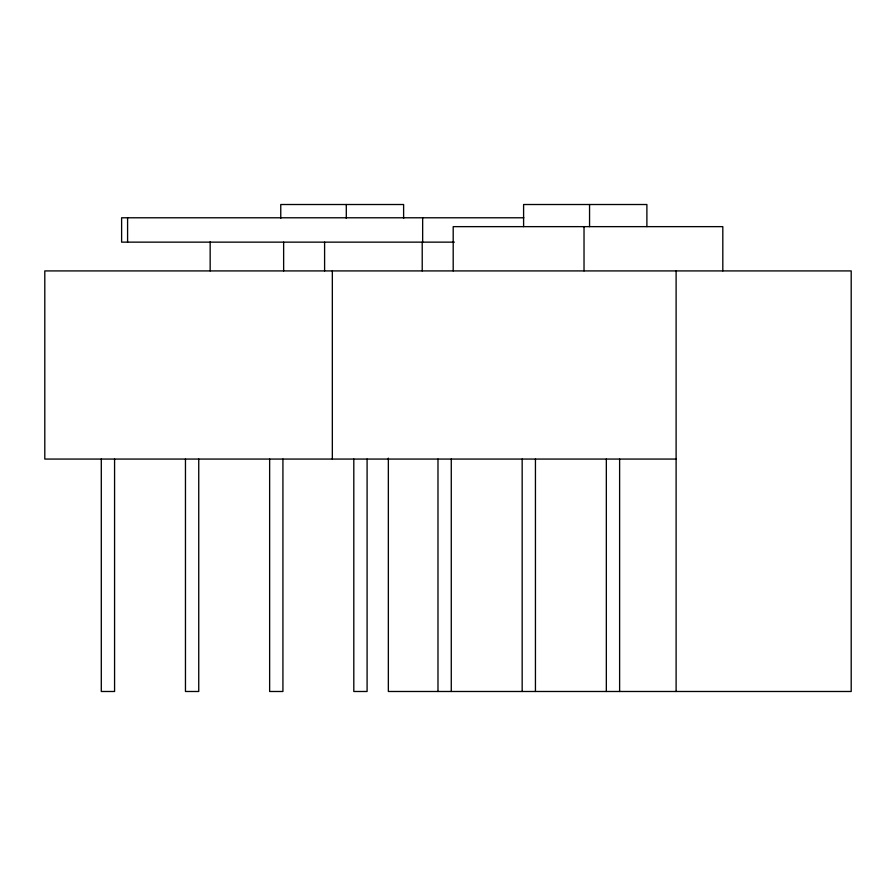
<?xml version="1.0" encoding="UTF-8"?>
<svg xmlns="http://www.w3.org/2000/svg" width="896" height="896" viewBox="0 0 896 896"><rect width="100%" height="100%" fill="white"/><g stroke="black" fill="none" stroke-linecap="round" stroke-linejoin="round"><path stroke-width="1.34" d="M523.846 217.784L121.61 217.784L121.61 242.144L454.384 242.144M676.11 459.066L44.8 459.066L44.8 270.917L851.2 270.917L851.2 691.488L388.349 691.488L388.349 458.147M722.814 270.917L722.814 226.643L453.197 226.643L453.197 270.917M676.11 270.917L676.11 691.488M646.89 226.643L646.89 204.512L523.6 204.512L523.6 226.643M619.618 459.066L619.618 691.488M606.334 459.066L606.334 691.488M589.557 204.512L589.557 226.643M584.024 226.643L584.024 270.917M535.438 459.066L535.438 691.488M522.166 459.066L522.166 691.488M451.27 459.066L451.27 691.488M437.987 459.066L437.987 691.488M422.654 217.784L422.654 242.144M422.218 242.144L422.218 270.917M403.614 218.344L403.614 204.512L280.762 204.512L280.762 218.344M367.091 459.066L367.091 691.488L353.808 691.488L353.808 459.066M346.293 204.512L346.293 218.344M332.338 270.917L332.338 459.066M324.598 242.144L324.598 270.917M283.64 242.144L283.64 270.917M282.923 459.066L282.923 691.488L269.64 691.488L269.64 459.066M210.157 241.864L210.157 270.917M198.744 459.066L198.744 691.488L185.461 691.488L185.461 459.066M127.59 217.784L127.59 242.144M114.576 459.066L114.576 691.488L101.293 691.488L101.293 459.066"/></g></svg>
